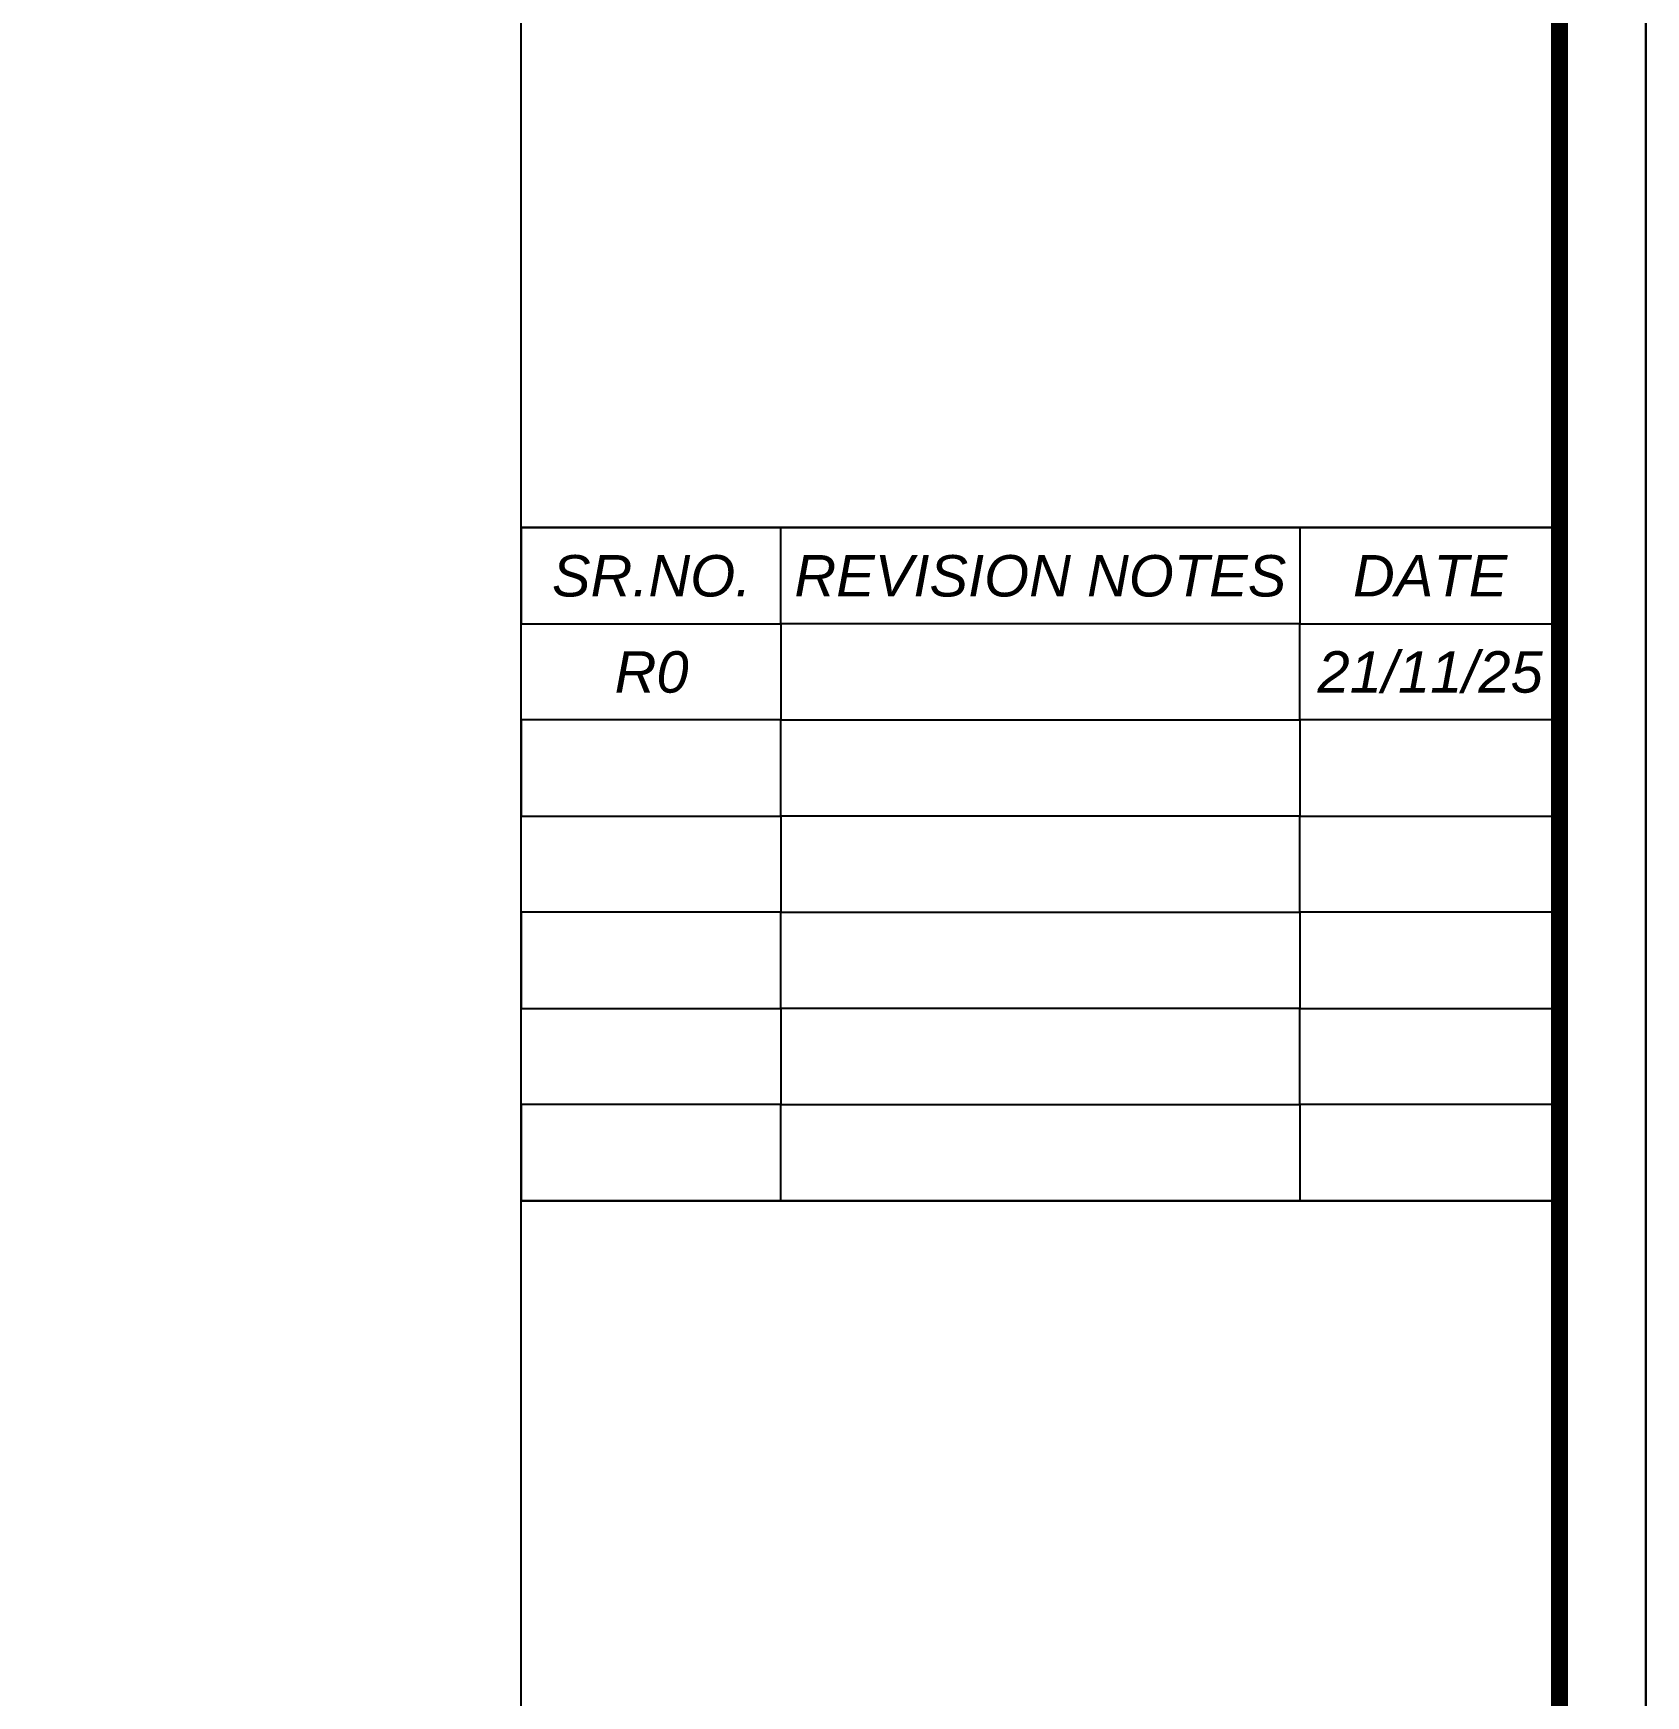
# Model space of a CAD drawing. Header units: inches. Extents: x -1805 to -919, y 1140 to 1766.
# Drawn here: x -1058.2 to -919.3, y 1378.3 to 1521.6 of the extents above; entities that cross this region are included whole.
import ezdxf

# ---------------------------------------------------------------- set-up
doc = ezdxf.new("R2010")
doc.units = ezdxf.units.IN
doc.layers.add('I- Name Plate', color=250, linetype='Continuous', true_color=0x333333)
doc.styles.add('PDF CenturyGothic-Bold Italic', font='ariali.ttf')

msp = doc.modelspace()

# ---------------------------------------------------------------- linework, layer by layer
at = {"layer": 'I- Name Plate', "lineweight": 30, "elevation": 0}
msp.add_lwpolyline([(-1804.844, 1140.041), (-919.269, 1140.041), (-919.269, 1766.187), (-1804.844, 1766.187)], close=True, dxfattribs=at)
at = {"layer": 'I- Name Plate', "lineweight": 40, "const_width": 1.473, "elevation": 0}
msp.add_lwpolyline([(-1797.413, 1147.472), (-926.7, 1147.472), (-926.7, 1758.757), (-1797.413, 1758.757)], close=True, dxfattribs=at)
at = {"layer": 'I- Name Plate', "elevation": 0}
for points in [[(-926.722, 1147.495), (-1016.159, 1147.495), (-1016.159, 1758.734), (-926.722, 1758.734)], [(-1016.159, 1540.677), (-926.7, 1540.677), (-926.7, 1478.999), (-1016.159, 1478.999)], [(-1016.159, 1478.999), (-926.722, 1478.999), (-926.722, 1420.981), (-1016.159, 1420.981)], [(-993.8, 1478.999), (-1016.159, 1478.999), (-1016.159, 1470.711), (-993.8, 1470.711)], [(-993.8, 1478.999), (-949.081, 1478.999), (-949.081, 1470.711), (-993.8, 1470.711)], [(-926.722, 1478.999), (-949.081, 1478.999), (-949.081, 1470.711), (-926.722, 1470.711)], [(-993.8, 1462.423), (-1016.159, 1462.423), (-1016.159, 1470.711), (-993.8, 1470.711)], [(-993.8, 1462.423), (-949.081, 1462.423), (-949.081, 1470.711), (-993.8, 1470.711)], [(-926.722, 1462.423), (-949.081, 1462.423), (-949.081, 1470.711), (-926.722, 1470.711)], [(-993.8, 1462.423), (-1016.159, 1462.423), (-1016.159, 1454.134), (-993.8, 1454.134)], [(-993.8, 1462.423), (-949.081, 1462.423), (-949.081, 1454.134), (-993.8, 1454.134)], [(-926.722, 1462.423), (-949.081, 1462.423), (-949.081, 1454.134), (-926.722, 1454.134)], [(-993.8, 1445.846), (-1016.159, 1445.846), (-1016.159, 1454.134), (-993.8, 1454.134)], [(-993.8, 1445.846), (-949.081, 1445.846), (-949.081, 1454.134), (-993.8, 1454.134)], [(-926.722, 1445.846), (-949.081, 1445.846), (-949.081, 1454.134), (-926.722, 1454.134)], [(-993.8, 1445.846), (-1016.159, 1445.846), (-1016.159, 1437.558), (-993.8, 1437.558)], [(-993.8, 1445.846), (-949.081, 1445.846), (-949.081, 1437.558), (-993.8, 1437.558)], [(-926.722, 1445.846), (-949.081, 1445.846), (-949.081, 1437.558), (-926.722, 1437.558)], [(-993.8, 1429.27), (-1016.159, 1429.27), (-1016.159, 1437.558), (-993.8, 1437.558)], [(-993.8, 1429.27), (-949.081, 1429.27), (-949.081, 1437.558), (-993.8, 1437.558)], [(-926.722, 1429.27), (-949.081, 1429.27), (-949.081, 1437.558), (-926.722, 1437.558)], [(-993.8, 1429.27), (-1016.159, 1429.27), (-1016.159, 1420.981), (-993.8, 1420.981)], [(-993.8, 1429.27), (-949.081, 1429.27), (-949.081, 1420.981), (-993.8, 1420.981)], [(-926.722, 1429.27), (-949.081, 1429.27), (-949.081, 1420.981), (-926.722, 1420.981)], [(-1016.159, 1420.981), (-926.722, 1420.981), (-926.722, 1331.545), (-1016.159, 1331.545)]]:
    msp.add_lwpolyline(points, close=True, dxfattribs=at)

# ---------------------------------------------------------------- texts
at = {"layer": 'I- Name Plate', "lineweight": 30, "char_height": 3.56935, "attachment_point": 1, "style": 'PDF CenturyGothic-Bold Italic'}
for s, width, heights, insert in [('\\pxi-3,l3,qc,t3;SR.NO.', 19.61831, [-3.691], (-1014.731, 1476.626, 0)), ('\\pxi-3,l3,qc,t3;REVISION NOTES', 51.95119, [-3.691], (-997.405, 1476.626, 0)), ('\\pxi-3,l3,qc,t3;DATE', 19.61831, [-3.569], (-947.654, 1476.626, 0)), ('\\pxi-3,l3,qc,t3;R0', 19.61831, [0], (-1014.731, 1468.338, 0)), ('\\pxi-3,l3,qc,t3;21/11/25', 19.61831, [0], (-947.654, 1468.338, 0))]:
    msp.add_mtext_dynamic_manual_height_columns(s, width=width, gutter_width=27.484, heights=heights, dxfattribs=dict(at, insert=insert))

doc.saveas('drawing.dxf')
